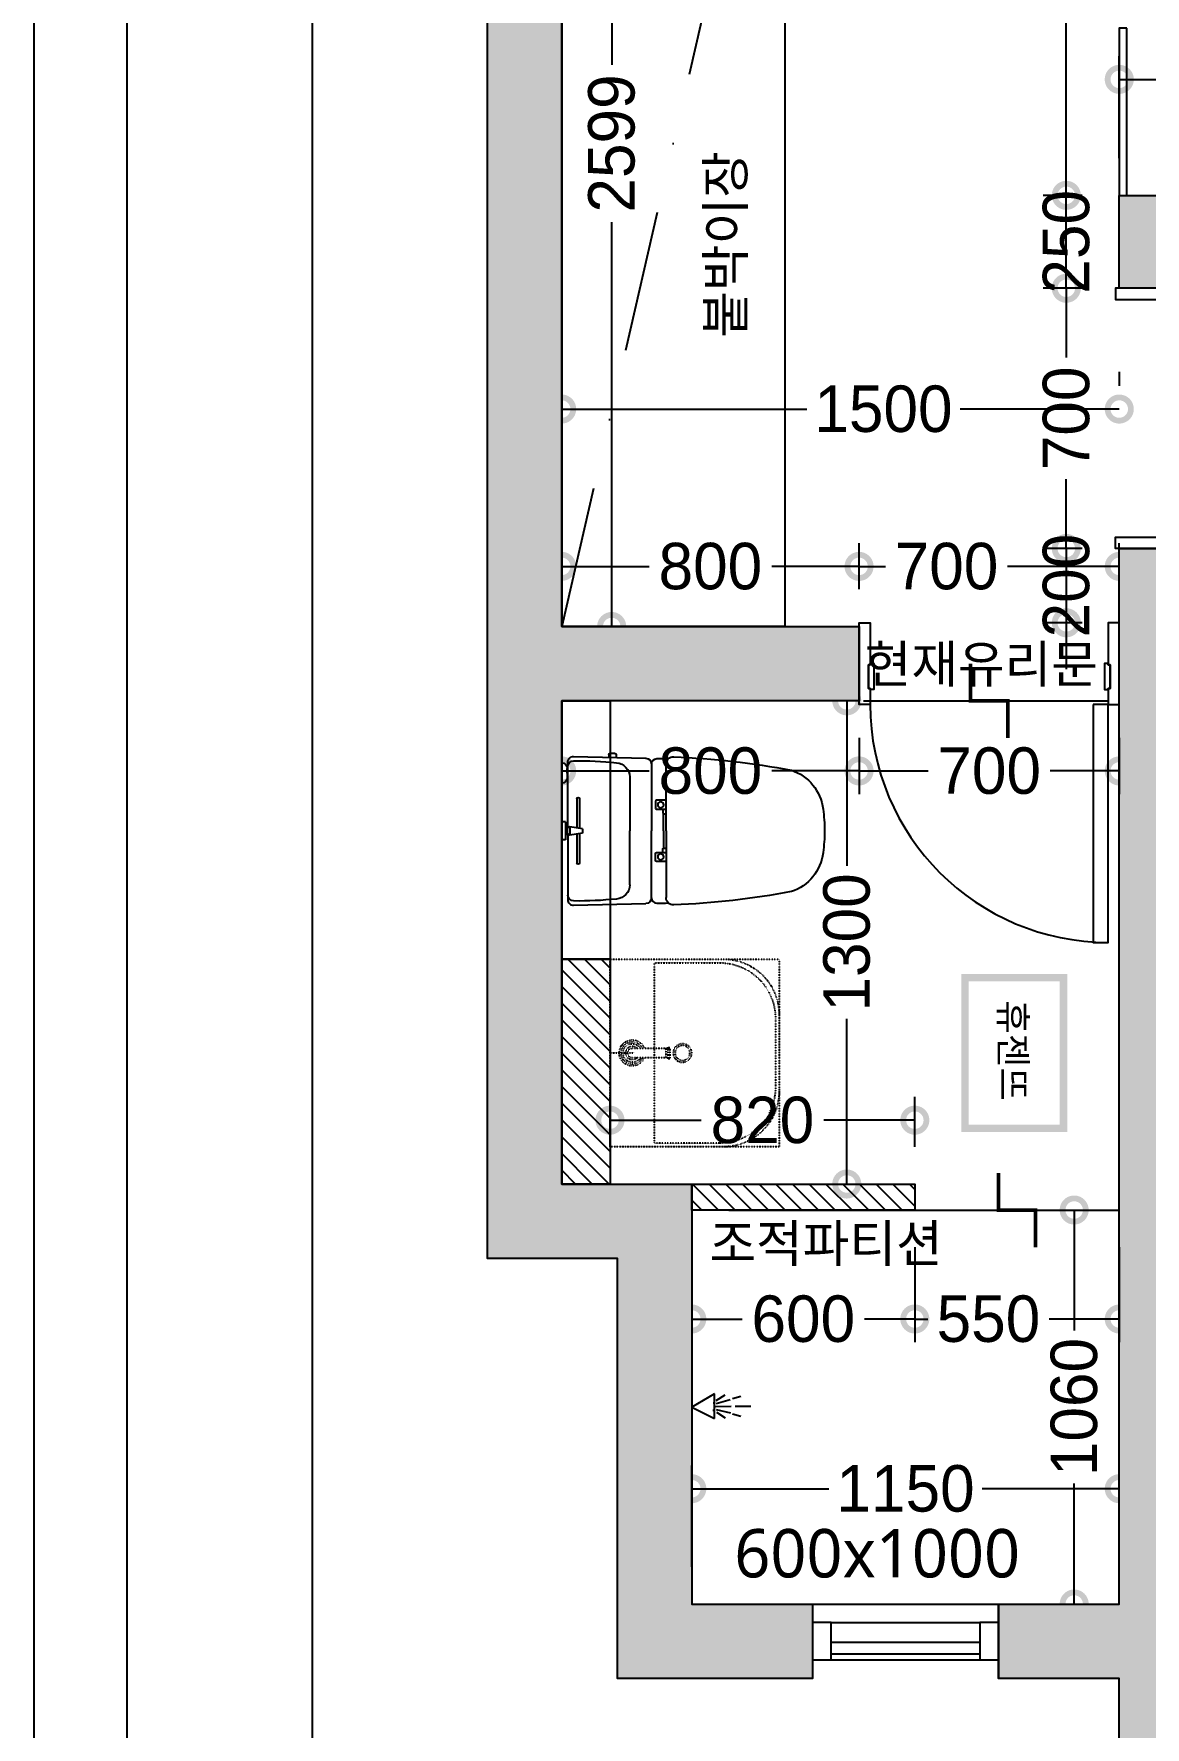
# Model space of a CAD drawing. Header units: millimetres. Extents: x 43335 to 261478, y -4312 to 41218.
# Drawn here: x 137353 to 140342, y 17197 to 21753 of the extents above; entities that cross this region are included whole.
import ezdxf
from ezdxf.enums import TextEntityAlignment as Align

# ---------------------------------------------------------------- set-up
doc = ezdxf.new("R2010")
doc.units = ezdxf.units.MM
for name, pattern in [('CONT', [2, 1, 1]), ('DASHDOT', [25.4, 12.7, -6.35, 0, -6.35]), ('DOT', [0.25, 0, -0.25]), ('HIDDEN', [0.375, 0.25, -0.125])]:
    doc.linetypes.add(name, pattern=pattern)
for name, color, linetype in [('0-ELC TEXT', 7, 'Continuous'), ('06-FUR', 6, 'Continuous'), ('3.기호.계단선', 30, 'Continuous'), ('BATH', 5, 'Continuous'), ('CO-BATH', 6, 'Continuous'), ('DIM', 7, 'Continuous'), ('EHP장비', 1, 'Continuous'), ('FIN', 2, 'Continuous'), ('FORM(YOURNAME)-11', 1, 'Continuous'), ('HL', 6, 'HIDDEN'), ('P-门', 4, 'Continuous'), ('S-DIM', 7, 'Continuous'), ('TOILET-1', 6, 'Continuous'), ('문자선', 3, 'Continuous'), ('벽1', 2, 'Continuous'), ('욕실마감선', 4, 'Continuous'), ('인테리어_가구_제작', 6, 'Continuous'), ('인테리어_해치_벽체', 8, 'Continuous'), ('평면_가구', 6, 'Continuous')]:
    doc.layers.add(name, color=color, linetype=linetype)
doc.layers.add('001_벽_창호', color=4, linetype='Continuous', lineweight=9)
doc.layers.add('C-LIGHITING', color=1, linetype='Continuous', lineweight=0)
doc.styles.add('YOURNAME', font='HANDotum.ttf')
doc.styles.add('돋움', font='malgun.ttf')
doc.styles.add('스타일1', font='HANDotum.ttf')
doc.styles.add('코레일둥고', font='HANDotum.ttf')
doc.dimstyles.new('50', dxfattribs={"dimscale": 50, "dimtxt": 2.5, "dimasz": 2.5, "dimexe": 1.25, "dimexo": 2, "dimtad": 0, "dimdec": 0, "dimtxsty": '스타일1', "dimblk": 'DOTSMALL', "dimcen": 2.5, "dimclrd": 1, "dimclre": 1, "dimclrt": 2, "dimadec": 0, "dimazin": 0, "dimtfac": 1, "dimtdec": 0, "dimtix": 1, "dimtmove": 0, "dimatfit": 3, "dimldrblk": 'DOTSMALL', "dimfxl": 1.25, "dimarcsym": 0})

# ---------------------------------------------------------------- blocks, each defined once
blk = doc.blocks.new('FORM-ELEVATION')
at = {"layer": 'Defpoints', "color": 158}
for points in [[(-10309, -21692), (71691, -21692), (71691, 35708), (-10309, 35708)], [(-8309, 33708), (61071, 33708), (61071, -19692), (-8309, -19692)]]:
    blk.add_lwpolyline(points, close=True, dxfattribs=at)
at = {"layer": 'FORM(YOURNAME)-11', "color": 250}
blk.add_lwpolyline([(-11309, -22692), (72691, -22692), (72691, 36708), (-11309, 36708)], close=True, dxfattribs=at)
at = {"layer": 'FORM(YOURNAME)-11', "color": 3, "style": 'YOURNAME'}
for tag, height, p in [('1', 451, (71041, -1219)), ('2', 451, (71041, -1863)), ('3', 451, (71041, -3150)), ('4', 451, (71041, -5081)), ('5', 515, (71041, -7398)), ('6', 515, (71041, -9650)), ('7', 515, (71041, -11903)), ('8', 515, (71041, -14155)), ('9', 515, (71041, -16408)), ('10', 515, (66791, -18596)), ('11', 515, (71041, -18660)), ('12', 515, (66791, -20848)), ('13', 515, (71041, -20848))]:
    blk.add_attdef(tag, text='', height=height, dxfattribs=at).set_placement(p, align=Align.MIDDLE_RIGHT)
blk = doc.blocks.new('_DOTSMALL')
at = {"color": 0, "linetype": 'ByBlock', "const_width": 0.5}
blk.add_lwpolyline([(-0.0625, 0, 1), (0.0625, 0, 1)], format="xyb", close=True, dxfattribs=at)
blk = doc.blocks.new('*D380')
at = {"layer": 'Defpoints', "color": 0, "transparency": 16777216}
for p in [(138772.9, 20743.4), (138772.9, 20743.4), (140272.9, 20743.4)]:
    blk.add_point(p, dxfattribs=at)
at = {"layer": 'S-DIM', "color": 1, "lineweight": -2, "transparency": 16777216}
for p, q in [((138772.9, 20843.4), (138772.9, 20805.9)), ((140272.9, 20843.4), (140272.9, 20805.9)), ((138772.9, 20743.4), (139432.5, 20743.4)), ((140272.9, 20743.4), (139844.5, 20743.4))]:
    blk.add_line(p, q, dxfattribs=at)
at = {"layer": 'S-DIM', "color": 1, "lineweight": -2, "transparency": 16777216, "xscale": 125, "yscale": 125, "zscale": 125, "rotation": 180}
blk.add_blockref('_DOTSMALL', (138772.9, 20743.4), dxfattribs=at)
at = {"layer": 'S-DIM', "color": 1, "lineweight": -2, "transparency": 16777216, "xscale": 125, "yscale": 125, "zscale": 125}
blk.add_blockref('_DOTSMALL', (140272.9, 20743.4), dxfattribs=at)
at = {"layer": 'S-DIM', "color": 2, "transparency": 16777216, "insert": (139638.5, 20743.4), "char_height": 125, "attachment_point": 5, "style": '스타일1'}
blk.add_mtext('1500', dxfattribs=at)
blk = doc.blocks.new('gasdgasdgsd')
at = {"layer": 'CO-BATH', "color": 8, "linetype": 'DOT'}
for p, q in [((103359.9, 11032.7), (103054.9, 11032.7)), ((103054.9, 11032.7), (103054.9, 10527.7)), ((103349.9, 11022.7), (103174.9, 11022.7)), ((103174.9, 11022.7), (103174.9, 10537.7)), ((103499.9, 10687.7), (103499.9, 10872.7)), ((103509.9, 10677.7), (103509.9, 10882.7)), ((103054.9, 10780.2), (103119.9, 10780.2)), ((103114.9, 10792.7), (103205.4, 10792.7)), ((103114.9, 10767.7), (103205.4, 10767.7)), ((103205.4, 10793.7), (103210.4, 10793.7)), ((103205.4, 10766.7), (103205.4, 10793.7)), ((103205.4, 10766.7), (103210.4, 10766.7)), ((103210.4, 10794.7), (103215.4, 10794.7)), ((103210.4, 10765.7), (103210.4, 10794.7)), ((103210.4, 10765.7), (103215.4, 10765.7)), ((103215.4, 10765.7), (103215.4, 10794.7)), ((103054.9, 10527.7), (103359.9, 10527.7)), ((103174.9, 10537.7), (103349.9, 10537.7))]:
    blk.add_line(p, q, dxfattribs=at)
blk.add_lwpolyline([(103509.9, 10527.7), (103509.9, 11032.7), (103054.9, 11032.7), (103054.9, 10527.7)], close=True, dxfattribs=at)
for radius in [25, 20]:
    blk.add_circle((103249.9, 10780.2), radius, dxfattribs=at)
for centre, radius, start, end in [((103359.9, 10882.7), 150, 0, 90), ((103349.9, 10872.7), 150, 0, 90), ((103114.9, 10780.2), 35, 20.9248, 339.0751), ((103114.9, 10780.2), 30, 24.6243, 335.3757), ((103114.9, 10780.2), 25, 30, 330), ((103114.9, 10780.2), 18, 43.9829, 316.017), ((103114.9, 10780.2), 12.5, 90, 270), ((103349.9, 10687.7), 150, 270, 0), ((103359.9, 10677.7), 150, 270, 0)]:
    blk.add_arc(centre, radius, start, end, dxfattribs=at)
blk = doc.blocks.new('A$C4B2D31F0')
at = {"layer": 'FIN', "color": 4}
for p, q in [((185, 690.9), (20.4, 690.9)), ((37.2, 692.3), (24.7, 692.3)), ((37.2, 692.3), (49.7, 692.3)), ((200.9, 690.9), (365.5, 690.9)), ((47.7, 523.7), (192.9, 523.7)), ((338.2, 523.7), (192.9, 523.7)), ((12.6, 465.9), (192.9, 465.9)), ((373.3, 465.9), (192.9, 465.9)), ((192.9, 426.6), (13.7, 426.6)), ((192.9, 426.6), (372.2, 426.6))]:
    blk.add_line(p, q, dxfattribs=at)
for points in [[(20.4, 690.9), (7.9, 690.9, 0.421209), (-7.1, 675.5), (-2.4, 480.5, 0.001659)], [(365.5, 690.9), (378, 690.9, -0.421209), (392.9, 675.5), (388.3, 480.5, -0.001659)], [(12.6, 465.9, 0.371724), (-1.8, 451.2, 0.003515), (-1, 420.3, 0.320541)], [(373.3, 465.9, -0.371724), (387.7, 451.2, -0.003515), (386.9, 420.3, -0.320541)]]:
    blk.add_lwpolyline(points, format="xyb", dxfattribs=at)
for centre, radius, start, end in [((20.4, 674.9), 16, 90, 179.3116), ((24.7, 707.3), 15, 180, 270), ((49.7, 707.3), 15, 270, 0), ((365.5, 674.9), 16, 0.6884, 90), ((1004.3, 663.1), 1000, 179.3116, 185.9437), ((-618.4, 663.1), 1000, 354.0563, 0.6884), ((49.4, 563.7), 40, 185.9437, 267.5129), ((336.5, 563.7), 40, 272.4871, 354.0563), ((12.6, 480.9), 15, 181.3651, 270), ((373.3, 480.9), 15, 270, 358.6349), ((13.7, 406.6), 20, 90, 182.3333), ((372.2, 406.6), 20, 357.6667, 90), ((2197.7, 495.6), 2205.9, 182.3333, 190.6081), ((-1811.8, 495.6), 2205.9, 349.3919, 357.6667), ((148.7, 128.9), 125.5, 198.2964, 263.4241), ((237.2, 128.9), 125.5, 276.5759, 341.7036), ((192.9, 405.9), 405.9, 261.6993, 270), ((192.9, 405.9), 405.9, 270, 278.3007)]:
    blk.add_arc(centre, radius, start, end, dxfattribs=at)
at = {"layer": 'HL', "linetype": 'Continuous'}
for p, q in [((168.9, 697.3), (168.9, 707.3)), ((168.9, 697.3), (216.9, 697.3)), ((186, 692.5), (180.6, 697.3)), ((181.6, 685.5), (186, 692.5)), ((187, 651.2), (181.6, 685.5)), ((181.6, 685.5), (204.3, 685.5)), ((186, 692.5), (199.9, 692.5)), ((198.9, 651.2), (204.3, 685.5)), ((199.9, 692.5), (205.3, 697.3)), ((204.3, 685.5), (199.9, 692.5)), ((216.9, 697.3), (216.9, 707.3)), ((106.4, 666.3), (184.4, 666.3)), ((106.4, 659.3), (185.5, 659.3)), ((187, 651.2), (198.9, 651.2)), ((200.4, 659.3), (279.4, 659.3)), ((201.4, 666.3), (279.4, 666.3)), ((-16, 576.9), (-16, 564.8)), ((-12, 580.9), (-4.8, 580.9)), ((-12, 560.8), (-4.3, 560.8)), ((192.9, 433.7), (146.6, 433.7)), ((192.9, 433.7), (239.3, 433.7))]:
    blk.add_line(p, q, dxfattribs=at)
for points in [[(110.4, 426.6), (110.4, 450.8, -0.414214), (114.4, 454.8), (130.9, 454.8, -0.414214), (134.9, 450.8), (134.9, 435.2), (134.9, 426.6)], [(134.9, 435.2), (144.6, 435.2, -0.414214), (146.6, 433.2), (146.6, 426.6)], [(251, 435.2), (241.3, 435.2, 0.414214), (239.3, 433.2), (239.3, 426.6)], [(275.5, 426.6), (275.5, 450.8, 0.414214), (271.5, 454.8), (255, 454.8, 0.414214), (251, 450.8), (251, 435.2), (251, 426.6)]]:
    blk.add_lwpolyline(points, format="xyb", dxfattribs=at)
for centre in [(122.9, 440.9), (262.9, 440.9)]:
    blk.add_circle(centre, 8, dxfattribs=at)
for centre, radius, start, end in [((106.4, 662.8), 3.5, 90, 270), ((279.4, 662.8), 3.5, 270, 90), ((-12, 576.9), 4, 90, 180), ((-12, 564.8), 4, 180, 270)]:
    blk.add_arc(centre, radius, start, end, dxfattribs=at)
blk = doc.blocks.new('AC-8')
at = {"layer": 'BATH'}
for p, q in [((-50.8, 54), (-0.1, 142.7)), ((-0.1, 142.7), (45.4, 54)), ((45.4, 54), (-50.8, 54)), ((-24.7, 46.5), (-46.3, 12.2)), ((-13.5, 47.3), (-27.7, -7.9)), ((-1.6, 49.5), (-1.6, -10.8)), ((10.4, 47.3), (24.5, -7.9)), ((21.6, 46.5), (43.2, 12.2)), ((-31.4, -16.2), (-41.1, -49)), ((-1.6, -27.3), (-1.6, -88.5)), ((28.3, -16.2), (38, -49))]:
    blk.add_line(p, q, dxfattribs=at)
blk = doc.blocks.new('A$C1AC25B95')
at = {"layer": '욕실마감선', "color": 8}
for p, q in [((28.3, 72.3), (28.3, 75)), ((53.3, 73.7), (53.3, 75))]:
    blk.add_line(p, q, dxfattribs=at)
at = {"layer": 'TOILET-1', "linetype": 'Continuous', "xscale": 0.873786407766195, "yscale": 0.873786407766195, "zscale": 0.873786407766195, "rotation": 180}
blk.add_blockref('AC-8', (39.7, 124.7), dxfattribs=at)
blk = doc.blocks.new('*D482')
at = {"layer": 'Defpoints', "color": 0, "transparency": 16777216}
for p in [(141802.9, 21630.4), (140272.9, 21318.4), (141802.9, 21318.4)]:
    blk.add_point(p, dxfattribs=at)
at = {"layer": 'S-DIM', "color": 1, "lineweight": -2, "transparency": 16777216}
for p, q in [((140272.9, 21418.4), (140272.9, 21692.9)), ((141802.9, 21418.4), (141802.9, 21692.9)), ((140272.9, 21630.4), (140831.9, 21630.4)), ((141802.9, 21630.4), (141243.9, 21630.4))]:
    blk.add_line(p, q, dxfattribs=at)
at = {"layer": 'S-DIM', "color": 1, "lineweight": -2, "transparency": 16777216, "xscale": 125, "yscale": 125, "zscale": 125, "rotation": 180}
blk.add_blockref('_DOTSMALL', (140272.9, 21630.4), dxfattribs=at)
at = {"layer": 'S-DIM', "color": 1, "lineweight": -2, "transparency": 16777216, "xscale": 125, "yscale": 125, "zscale": 125}
blk.add_blockref('_DOTSMALL', (141802.9, 21630.4), dxfattribs=at)
at = {"layer": 'S-DIM', "color": 2, "transparency": 16777216, "insert": (141037.9, 21630.4), "char_height": 125, "attachment_point": 5, "style": '스타일1'}
blk.add_mtext('1530', dxfattribs=at)
blk = doc.blocks.new('*D444')
at = {"layer": 'Defpoints', "color": 0, "transparency": 16777216}
for p in [(139484.9, 19958.4), (139484.9, 18658.4), (139539.9, 18658.4)]:
    blk.add_point(p, dxfattribs=at)
at = {"layer": 'S-DIM', "color": 1, "lineweight": -2, "transparency": 16777216}
for p, q in [((139539.9, 19958.4), (139539.9, 19514.4)), ((139584.9, 19958.4), (139602.4, 19958.4)), ((139539.9, 18658.4), (139539.9, 19102.4)), ((139584.9, 18658.4), (139602.4, 18658.4))]:
    blk.add_line(p, q, dxfattribs=at)
at = {"layer": 'S-DIM', "color": 1, "lineweight": -2, "transparency": 16777216, "xscale": 125, "yscale": 125, "zscale": 125}
for p, rotation in [((139539.9, 19958.4), 90), ((139539.9, 18658.4), 270)]:
    blk.add_blockref('_DOTSMALL', p, dxfattribs=dict(at, rotation=rotation))
at = {"layer": 'S-DIM', "color": 2, "transparency": 16777216, "insert": (139539.9, 19308.4), "char_height": 125, "attachment_point": 5, "rotation": 90, "style": '스타일1'}
blk.add_mtext('1300', dxfattribs=at)
blk = doc.blocks.new('*D484')
at = {"layer": 'Defpoints', "color": 0, "transparency": 16777216}
for p in [(138772.9, 19958.4), (139572.9, 19958.4), (139572.9, 19769.8)]:
    blk.add_point(p, dxfattribs=at)
at = {"layer": 'S-DIM', "color": 1, "lineweight": -2, "transparency": 16777216}
for p, q in [((138772.9, 19858.4), (138772.9, 19707.3)), ((139572.9, 19858.4), (139572.9, 19707.3)), ((138772.9, 19769.8), (139007.8, 19769.8)), ((139572.9, 19769.8), (139338.1, 19769.8))]:
    blk.add_line(p, q, dxfattribs=at)
at = {"layer": 'S-DIM', "color": 1, "lineweight": -2, "transparency": 16777216, "xscale": 125, "yscale": 125, "zscale": 125, "rotation": 180}
blk.add_blockref('_DOTSMALL', (138772.9, 19769.8), dxfattribs=at)
at = {"layer": 'S-DIM', "color": 1, "lineweight": -2, "transparency": 16777216, "xscale": 125, "yscale": 125, "zscale": 125}
blk.add_blockref('_DOTSMALL', (139572.9, 19769.8), dxfattribs=at)
at = {"layer": 'S-DIM', "color": 2, "transparency": 16777216, "insert": (139172.9, 19769.8), "char_height": 125, "attachment_point": 5, "style": '스타일1'}
blk.add_mtext('800', dxfattribs=at)
blk = doc.blocks.new('*D445')
at = {"layer": 'Defpoints', "color": 0, "transparency": 16777216}
for p in [(139572.9, 19958.4), (140272.9, 19958.4), (140272.9, 19769.8)]:
    blk.add_point(p, dxfattribs=at)
at = {"layer": 'S-DIM', "color": 1, "lineweight": -2, "transparency": 16777216}
for p, q in [((139572.9, 19858.4), (139572.9, 19707.3)), ((140272.9, 19858.4), (140272.9, 19707.3)), ((139572.9, 19769.8), (139759.1, 19769.8)), ((140272.9, 19769.8), (140086.8, 19769.8))]:
    blk.add_line(p, q, dxfattribs=at)
at = {"layer": 'S-DIM', "color": 1, "lineweight": -2, "transparency": 16777216, "xscale": 125, "yscale": 125, "zscale": 125, "rotation": 180}
blk.add_blockref('_DOTSMALL', (139572.9, 19769.8), dxfattribs=at)
at = {"layer": 'S-DIM', "color": 1, "lineweight": -2, "transparency": 16777216, "xscale": 125, "yscale": 125, "zscale": 125}
blk.add_blockref('_DOTSMALL', (140272.9, 19769.8), dxfattribs=at)
at = {"layer": 'S-DIM', "color": 2, "transparency": 16777216, "insert": (139922.9, 19769.8), "char_height": 125, "attachment_point": 5, "style": '스타일1'}
blk.add_mtext('700', dxfattribs=at)
blk = doc.blocks.new('*D432')
at = {"layer": 'Defpoints', "color": 0, "transparency": 16777216}
for p in [(139122.9, 18588.4), (139722.9, 18588.4), (139722.9, 18295.2)]:
    blk.add_point(p, dxfattribs=at)
at = {"layer": 'S-DIM', "color": 1, "lineweight": -2, "transparency": 16777216}
for p, q in [((139122.9, 18488.4), (139122.9, 18232.7)), ((139722.9, 18488.4), (139722.9, 18232.7)), ((139122.9, 18295.2), (139258.6, 18295.2)), ((139722.9, 18295.2), (139587.3, 18295.2))]:
    blk.add_line(p, q, dxfattribs=at)
at = {"layer": 'S-DIM', "color": 1, "lineweight": -2, "transparency": 16777216, "xscale": 125, "yscale": 125, "zscale": 125, "rotation": 180}
blk.add_blockref('_DOTSMALL', (139122.9, 18295.2), dxfattribs=at)
at = {"layer": 'S-DIM', "color": 1, "lineweight": -2, "transparency": 16777216, "xscale": 125, "yscale": 125, "zscale": 125}
blk.add_blockref('_DOTSMALL', (139722.9, 18295.2), dxfattribs=at)
at = {"layer": 'S-DIM', "color": 2, "transparency": 16777216, "insert": (139422.9, 18295.2), "char_height": 125, "attachment_point": 5, "style": '스타일1'}
blk.add_mtext('600', dxfattribs=at)
blk = doc.blocks.new('*D433')
at = {"layer": 'Defpoints', "color": 0, "transparency": 16777216}
for p in [(139722.9, 18588.4), (140272.9, 18588.4), (140272.9, 18295.2)]:
    blk.add_point(p, dxfattribs=at)
at = {"layer": 'S-DIM', "color": 1, "lineweight": -2, "transparency": 16777216}
for p, q in [((139722.9, 18488.4), (139722.9, 18232.7)), ((140272.9, 18488.4), (140272.9, 18232.7)), ((139722.9, 18295.2), (139757.6, 18295.2)), ((140272.9, 18295.2), (140084.1, 18295.2))]:
    blk.add_line(p, q, dxfattribs=at)
at = {"layer": 'S-DIM', "color": 1, "lineweight": -2, "transparency": 16777216, "xscale": 125, "yscale": 125, "zscale": 125, "rotation": 180}
blk.add_blockref('_DOTSMALL', (139722.9, 18295.2), dxfattribs=at)
at = {"layer": 'S-DIM', "color": 1, "lineweight": -2, "transparency": 16777216, "xscale": 125, "yscale": 125, "zscale": 125}
blk.add_blockref('_DOTSMALL', (140272.9, 18295.2), dxfattribs=at)
at = {"layer": 'S-DIM', "color": 2, "transparency": 16777216, "insert": (139920.9, 18295.2), "char_height": 125, "attachment_point": 5, "style": '스타일1'}
blk.add_mtext('550', dxfattribs=at)
blk = doc.blocks.new('*D434')
at = {"layer": 'Defpoints', "color": 0, "transparency": 16777216}
for p in [(139122.9, 18588.4), (139122.9, 17528.4), (140151.6, 17528.4)]:
    blk.add_point(p, dxfattribs=at)
at = {"layer": 'S-DIM', "color": 1, "lineweight": -2, "transparency": 16777216}
for p, q in [((139222.9, 18588.4), (140214.1, 18588.4)), ((140151.6, 18588.4), (140151.6, 18264.4)), ((140151.6, 17528.4), (140151.6, 17852.4)), ((139222.9, 17528.4), (140214.1, 17528.4))]:
    blk.add_line(p, q, dxfattribs=at)
at = {"layer": 'S-DIM', "color": 1, "lineweight": -2, "transparency": 16777216, "xscale": 125, "yscale": 125, "zscale": 125}
for p, rotation in [((140151.6, 18588.4), 90), ((140151.6, 17528.4), 270)]:
    blk.add_blockref('_DOTSMALL', p, dxfattribs=dict(at, rotation=rotation))
at = {"layer": 'S-DIM', "color": 2, "transparency": 16777216, "insert": (140151.6, 18058.4), "char_height": 125, "attachment_point": 5, "rotation": 90, "style": '스타일1'}
blk.add_mtext('1060', dxfattribs=at)
blk = doc.blocks.new('*D435')
at = {"layer": 'Defpoints', "color": 0, "transparency": 16777216}
for p in [(140272.9, 21068.4), (140130.4, 20368.4), (140272.9, 20368.4)]:
    blk.add_point(p, dxfattribs=at)
at = {"layer": 'S-DIM', "color": 1, "lineweight": -2, "transparency": 16777216}
for p, q in [((140172.9, 21068.4), (140067.9, 21068.4)), ((140130.4, 21068.4), (140130.4, 20882.3)), ((140130.4, 20368.4), (140130.4, 20554.6)), ((140172.9, 20368.4), (140067.9, 20368.4))]:
    blk.add_line(p, q, dxfattribs=at)
at = {"layer": 'S-DIM', "color": 1, "lineweight": -2, "transparency": 16777216, "xscale": 125, "yscale": 125, "zscale": 125}
for p, rotation in [((140130.4, 21068.4), 90), ((140130.4, 20368.4), 270)]:
    blk.add_blockref('_DOTSMALL', p, dxfattribs=dict(at, rotation=rotation))
at = {"layer": 'S-DIM', "color": 2, "transparency": 16777216, "insert": (140130.4, 20718.4), "char_height": 125, "attachment_point": 5, "rotation": 90, "style": '스타일1'}
blk.add_mtext('700', dxfattribs=at)
blk = doc.blocks.new('*D436')
at = {"layer": 'Defpoints', "color": 0, "transparency": 16777216}
for p in [(140272.9, 20368.4), (140130.4, 20168.4), (140272.9, 20168.4)]:
    blk.add_point(p, dxfattribs=at)
at = {"layer": 'S-DIM', "color": 1, "lineweight": -2, "transparency": 16777216}
for p, q in [((140130.4, 20368.4), (140130.4, 20493.4)), ((140172.9, 20368.4), (140067.9, 20368.4)), ((140130.4, 20368.4), (140130.4, 20168.4)), ((140172.9, 20168.4), (140067.9, 20168.4)), ((140130.4, 20168.4), (140130.4, 20043.4))]:
    blk.add_line(p, q, dxfattribs=at)
at = {"layer": 'S-DIM', "color": 1, "lineweight": -2, "transparency": 16777216, "xscale": 125, "yscale": 125, "zscale": 125}
for p, rotation in [((140130.4, 20368.4), 270), ((140130.4, 20168.4), 90)]:
    blk.add_blockref('_DOTSMALL', p, dxfattribs=dict(at, rotation=rotation))
at = {"layer": 'S-DIM', "color": 2, "transparency": 16777216, "insert": (140130.4, 20268.4), "char_height": 125, "attachment_point": 5, "rotation": 90, "style": '스타일1'}
blk.add_mtext('200', dxfattribs=at)
blk = doc.blocks.new('*D483')
at = {"layer": 'Defpoints', "color": 0, "transparency": 16777216}
for p in [(138772.9, 20320.1), (138772.9, 20158.4), (139572.9, 20158.4)]:
    blk.add_point(p, dxfattribs=at)
at = {"layer": 'S-DIM', "color": 1, "lineweight": -2, "transparency": 16777216}
for p, q in [((138772.9, 20258.4), (138772.9, 20382.6)), ((139572.9, 20258.4), (139572.9, 20382.6)), ((138772.9, 20320.1), (139007.8, 20320.1)), ((139572.9, 20320.1), (139338.1, 20320.1))]:
    blk.add_line(p, q, dxfattribs=at)
at = {"layer": 'S-DIM', "color": 1, "lineweight": -2, "transparency": 16777216, "xscale": 125, "yscale": 125, "zscale": 125, "rotation": 180}
blk.add_blockref('_DOTSMALL', (138772.9, 20320.1), dxfattribs=at)
at = {"layer": 'S-DIM', "color": 1, "lineweight": -2, "transparency": 16777216, "xscale": 125, "yscale": 125, "zscale": 125}
blk.add_blockref('_DOTSMALL', (139572.9, 20320.1), dxfattribs=at)
at = {"layer": 'S-DIM', "color": 2, "transparency": 16777216, "insert": (139172.9, 20320.1), "char_height": 125, "attachment_point": 5, "style": '스타일1'}
blk.add_mtext('800', dxfattribs=at)
blk = doc.blocks.new('*D437')
at = {"layer": 'Defpoints', "color": 0, "transparency": 16777216}
for p in [(140272.9, 20320.1), (139572.9, 20158.4), (140272.9, 20158.4)]:
    blk.add_point(p, dxfattribs=at)
at = {"layer": 'S-DIM', "color": 1, "lineweight": -2, "transparency": 16777216}
for p, q in [((139572.9, 20258.4), (139572.9, 20382.6)), ((140272.9, 20258.4), (140272.9, 20382.6)), ((139572.9, 20320.1), (139644.3, 20320.1)), ((140272.9, 20320.1), (139971.9, 20320.1))]:
    blk.add_line(p, q, dxfattribs=at)
at = {"layer": 'S-DIM', "color": 1, "lineweight": -2, "transparency": 16777216, "xscale": 125, "yscale": 125, "zscale": 125, "rotation": 180}
blk.add_blockref('_DOTSMALL', (139572.9, 20320.1), dxfattribs=at)
at = {"layer": 'S-DIM', "color": 1, "lineweight": -2, "transparency": 16777216, "xscale": 125, "yscale": 125, "zscale": 125}
blk.add_blockref('_DOTSMALL', (140272.9, 20320.1), dxfattribs=at)
at = {"layer": 'S-DIM', "color": 2, "transparency": 16777216, "insert": (139808.1, 20320.1), "char_height": 125, "attachment_point": 5, "style": '스타일1'}
blk.add_mtext('700', dxfattribs=at)
blk = doc.blocks.new('*D458')
at = {"layer": 'Defpoints', "color": 0, "transparency": 16777216}
for p in [(140130.4, 21318.4), (140272.9, 21318.4), (140272.9, 21068.4)]:
    blk.add_point(p, dxfattribs=at)
at = {"layer": 'S-DIM', "color": 1, "lineweight": -2, "transparency": 16777216}
for p, q in [((140130.4, 21318.4), (140130.4, 21443.4)), ((140172.9, 21318.4), (140067.9, 21318.4)), ((140130.4, 21068.4), (140130.4, 21318.4)), ((140172.9, 21068.4), (140067.9, 21068.4)), ((140130.4, 21068.4), (140130.4, 20943.4))]:
    blk.add_line(p, q, dxfattribs=at)
at = {"layer": 'S-DIM', "color": 1, "lineweight": -2, "transparency": 16777216, "xscale": 125, "yscale": 125, "zscale": 125}
for p, rotation in [((140130.4, 21318.4), 270), ((140130.4, 21068.4), 90)]:
    blk.add_blockref('_DOTSMALL', p, dxfattribs=dict(at, rotation=rotation))
at = {"layer": 'S-DIM', "color": 2, "transparency": 16777216, "insert": (140130.4, 21193.4), "char_height": 125, "attachment_point": 5, "rotation": 90, "style": '스타일1'}
blk.add_mtext('250', dxfattribs=at)
blk = doc.blocks.new('*D487')
at = {"layer": 'Defpoints', "color": 0, "transparency": 16777216}
for p in [(140130.4, 22668.4), (140272.9, 22668.4), (140272.9, 21318.4)]:
    blk.add_point(p, dxfattribs=at)
at = {"layer": 'S-DIM', "color": 1, "lineweight": -2, "transparency": 16777216}
for p, q in [((140172.9, 22668.4), (140067.9, 22668.4)), ((140130.4, 22668.4), (140130.4, 22199.4)), ((140130.4, 21318.4), (140130.4, 21787.4)), ((140172.9, 21318.4), (140067.9, 21318.4))]:
    blk.add_line(p, q, dxfattribs=at)
at = {"layer": 'S-DIM', "color": 1, "lineweight": -2, "transparency": 16777216, "xscale": 125, "yscale": 125, "zscale": 125}
for p, rotation in [((140130.4, 22668.4), 90), ((140130.4, 21318.4), 270)]:
    blk.add_blockref('_DOTSMALL', p, dxfattribs=dict(at, rotation=rotation))
at = {"layer": 'S-DIM', "color": 2, "transparency": 16777216, "insert": (140130.4, 21993.4), "char_height": 125, "attachment_point": 5, "rotation": 90, "style": '스타일1'}
blk.add_mtext('1350', dxfattribs=at)
blk = doc.blocks.new('*D488')
at = {"layer": 'Defpoints', "color": 0, "transparency": 16777216}
for p in [(138772.9, 22757.4), (138907.4, 22757.4), (138772.9, 20158.4)]:
    blk.add_point(p, dxfattribs=at)
at = {"layer": 'S-DIM', "color": 1, "lineweight": -2, "transparency": 16777216}
for p, q in [((138872.9, 22757.4), (138969.9, 22757.4)), ((138907.4, 22757.4), (138907.4, 21669.4)), ((138907.4, 20158.4), (138907.4, 21246.5)), ((138872.9, 20158.4), (138969.9, 20158.4))]:
    blk.add_line(p, q, dxfattribs=at)
at = {"layer": 'S-DIM', "color": 1, "lineweight": -2, "transparency": 16777216, "xscale": 125, "yscale": 125, "zscale": 125}
for p, rotation in [((138907.4, 22757.4), 90), ((138907.4, 20158.4), 270)]:
    blk.add_blockref('_DOTSMALL', p, dxfattribs=dict(at, rotation=rotation))
at = {"layer": 'S-DIM', "color": 2, "transparency": 16777216, "insert": (138907.4, 21457.9), "char_height": 125, "attachment_point": 5, "rotation": 90, "style": '스타일1'}
blk.add_mtext('2599', dxfattribs=at)
blk = doc.blocks.new('*D456')
at = {"layer": 'Defpoints', "color": 0, "transparency": 16777216}
for p in [(138902.9, 18830.1), (138902.9, 18658.4), (139722.9, 18658.4)]:
    blk.add_point(p, dxfattribs=at)
at = {"layer": 'S-DIM', "color": 1, "lineweight": -2, "transparency": 16777216}
for p, q in [((138902.9, 18758.4), (138902.9, 18892.6)), ((139722.9, 18758.4), (139722.9, 18892.6)), ((138902.9, 18830.1), (139147.8, 18830.1)), ((139722.9, 18830.1), (139478.1, 18830.1))]:
    blk.add_line(p, q, dxfattribs=at)
at = {"layer": 'S-DIM', "color": 1, "lineweight": -2, "transparency": 16777216, "xscale": 125, "yscale": 125, "zscale": 125, "rotation": 180}
blk.add_blockref('_DOTSMALL', (138902.9, 18830.1), dxfattribs=at)
at = {"layer": 'S-DIM', "color": 1, "lineweight": -2, "transparency": 16777216, "xscale": 125, "yscale": 125, "zscale": 125}
blk.add_blockref('_DOTSMALL', (139722.9, 18830.1), dxfattribs=at)
at = {"layer": 'S-DIM', "color": 2, "transparency": 16777216, "insert": (139312.9, 18830.1), "char_height": 125, "attachment_point": 5, "style": '스타일1'}
blk.add_mtext('820', dxfattribs=at)
blk = doc.blocks.new('*D457')
at = {"layer": 'Defpoints', "color": 0, "transparency": 16777216}
for p in [(140272.9, 17838.6), (139122.9, 17528.4), (140272.9, 17528.4)]:
    blk.add_point(p, dxfattribs=at)
at = {"layer": 'S-DIM', "color": 1, "lineweight": -2, "transparency": 16777216}
for p, q in [((139122.9, 17628.4), (139122.9, 17901.1)), ((140272.9, 17628.4), (140272.9, 17901.1)), ((139122.9, 17838.6), (139491.9, 17838.6)), ((140272.9, 17838.6), (139903.9, 17838.6))]:
    blk.add_line(p, q, dxfattribs=at)
at = {"layer": 'S-DIM', "color": 1, "lineweight": -2, "transparency": 16777216, "xscale": 125, "yscale": 125, "zscale": 125, "rotation": 180}
blk.add_blockref('_DOTSMALL', (139122.9, 17838.6), dxfattribs=at)
at = {"layer": 'S-DIM', "color": 1, "lineweight": -2, "transparency": 16777216, "xscale": 125, "yscale": 125, "zscale": 125}
blk.add_blockref('_DOTSMALL', (140272.9, 17838.6), dxfattribs=at)
at = {"layer": 'S-DIM', "color": 2, "transparency": 16777216, "insert": (139697.9, 17838.6), "char_height": 125, "attachment_point": 5, "style": '스타일1'}
blk.add_mtext('1150', dxfattribs=at)
blk = doc.blocks.new('ahsuehd')
at = {"layer": 'P-门', "ltscale": 15}
for p, q in [((45929.5, -22425), (45929.5, -22625)), ((46429.5, -22425), (46429.5, -22625)), ((45979.5, -22475), (46379.5, -22475)), ((45979.5, -22575), (46379.5, -22575))]:
    blk.add_line(p, q, dxfattribs=at)
for points in [[(46964.5, -18915), (46964.5, -18885), (46744.5, -18885), (46744.5, -18915), (46857.5, -18915), (46857.5, -18910), (46921.5, -18910), (46921.5, -18915)], [(46964.5, -19555), (46964.5, -19585), (46744.5, -19585), (46744.5, -19555), (46857.5, -19555), (46857.5, -19560), (46921.5, -19560), (46921.5, -19555)], [(46084.5, -20005), (46054.5, -20005), (46054.5, -19785), (46084.5, -19785), (46084.5, -19898), (46079.5, -19898), (46079.5, -19962), (46084.5, -19962)], [(46724.5, -20005), (46754.5, -20005), (46754.5, -19785), (46724.5, -19785), (46724.5, -19898), (46729.5, -19898), (46729.5, -19962), (46724.5, -19962)], [(46084.5, -19962), (46079.5, -19962), (46079.5, -19898), (46084.5, -19898), (46084.5, -19895), (46094.5, -19895), (46094.5, -19965), (46084.5, -19965)], [(46724.5, -19962), (46729.5, -19962), (46729.5, -19898), (46724.5, -19898), (46724.5, -19895), (46714.5, -19895), (46714.5, -19965), (46724.5, -19965)], [(46684.5, -20005), (46684.5, -20645), (46724.5, -20645), (46724.5, -20005)], [(45979.5, -22575), (45979.5, -22475), (45929.5, -22475), (45929.5, -22575), (45979.5, -22575)], [(46429.5, -22575), (46429.5, -22475), (46379.5, -22475), (46379.5, -22575), (46429.5, -22575)]]:
    blk.add_lwpolyline(points, close=True, dxfattribs=at)
for points in [[(46379.5, -22529), (45979.5, -22529)], [(45979.5, -22559), (46379.5, -22559)]]:
    blk.add_lwpolyline(points, dxfattribs=at)
blk.add_arc((46724.5, -20005), 640, 180, 270, dxfattribs=at)
blk = doc.blocks.new('aheishxsdfe')
at = {"layer": '벽1'}
for points in [[(46154.5, 48153.4), (46154.5, 48053.4), (45254.5, 48053.4), (45254.5, 47032.4), (46564.5, 47032.4), (46564.5, 46807.4), (45254.5, 46807.4), (45254.5, 40158.4), (46054.5, 40158.4), (46054.5, 39958.4), (45254.5, 39958.4), (45254.5, 38658.4), (45604.5, 38658.4), (45604.5, 37528.4), (45929.5, 37528.4), (45929.5, 37328.4), (45404.5, 37328.4), (45404.5, 38458.4), (45054.5, 38458.4), (45054.5, 48153.4), (46154.5, 48153.4)], [(46754.5, 41068.4), (46754.5, 41318.4), (48284.5, 41318.4), (48284.5, 42668.4), (46609.5, 42668.4), (46609.5, 42868.4), (48484.5, 42868.4), (48484.5, 41318.4), (48924.5, 41318.4), (48924.5, 41118.4), (46954.5, 41118.4), (46954.5, 41068.4), (46754.5, 41068.4)]]:
    blk.add_lwpolyline(points, dxfattribs=at)
blk.add_lwpolyline([(46954.5, 40368.4), (46954.5, 37528.4), (47419.5, 37528.4), (47419.5, 37328.4), (46954.5, 37328.4), (46956.5, 35897.3), (47754.5, 35897.3), (47754.5, 35697.3), (46754.5, 35697.4), (46754.5, 37328.4), (46429.5, 37328.4), (46429.5, 37528.4), (46754.5, 37528.4), (46754.5, 40368.4)], close=True, dxfattribs=at)
blk = doc.blocks.new('sheisxefavb')
at = {"layer": '인테리어_해치_벽체'}
h = blk.add_hatch(color=256, dxfattribs=at)
h.dxf.hatch_style = 1
h.paths.add_polyline_path([(151722.9, -861.6), (151722.9, -1141.6), (152672.9, -1141.6), (152672.9, -1216.6), (152782.9, -1216.6), (152782.9, -1344.1), (152982.9, -1344.1), (152982.9, -1015.7), (152872.9, -1015.7), (152872.9, 2677.4), (154162.9, 2677.4), (154162.9, 8282.4), (153342.9, 8282.4), (153342.9, 8177.4), (153962.9, 8177.4), (153962.9, 7032.4), (153332.9, 7032.4), (153332.9, 6807.4), (153962.9, 6807.4), (153962.9, 2877.4), (151922.9, 2877.4), (151922.9, 2677.4), (152672.9, 2677.4), (152672.9, 1318.4), (151372.9, 1318.4), (151372.9, 1118.4), (152672.9, 1118.4), (152672.9, -661.6), (150472.9, -661.6), (150472.9, 1118.4), (150572.9, 1118.4), (150572.9, 1318.4), (150272.9, 1318.4), (150272.9, -661.6), (149917.9, -661.6), (149917.9, -861.6)])
h.paths.add_polyline_path([(142982.9, 8718.4), (143182.9, 8718.4), (143182.9, 8053.4), (142982.9, 8053.4)])
h.paths.add_polyline_path([(139672.9, 8153.4), (139672.9, 8053.4), (138772.9, 8053.4), (138772.9, 7032.4), (140082.9, 7032.4), (140082.9, 6807.4), (138772.9, 6807.4), (138772.9, 158.4), (139572.9, 158.4), (139572.9, -41.6), (138772.9, -41.6), (138772.9, -1341.6), (139122.9, -1341.6), (139122.9, -2471.6), (139447.9, -2471.6), (139447.9, -2671.6), (138922.9, -2671.6), (138922.9, -1541.6), (138572.9, -1541.6), (138572.9, 8153.4)])
h.paths.add_polyline_path([(140472.9, 368.4), (140472.9, -2471.6), (140937.9, -2471.6), (140937.9, -2671.6), (140472.9, -2671.6), (140475, -4102.7), (141272.9, -4102.7), (141272.9, -4302.7), (140272.9, -4302.6), (140272.9, -2671.6), (139947.9, -2671.6), (139947.9, -2471.6), (140272.9, -2471.6), (140272.9, 368.4)])
h.paths.add_polyline_path([(140272.9, 1068.4), (140272.9, 1318.4), (141802.9, 1318.4), (141802.9, 2668.4), (140127.9, 2668.4), (140127.9, 2868.4), (142002.9, 2868.4), (142002.9, 1318.4), (142442.9, 1318.4), (142442.9, 1118.4), (140472.9, 1118.4), (140472.9, 1068.4)])
h.paths.add_polyline_path([(152982.9, -2344.1), (152982.9, -2671.6), (152083.1, -2671.6), (152083.1, -2471.6), (152782.9, -2471.6), (152782.9, -2344.1)])
h.paths.add_polyline_path([(149083.1, -2471.6), (149083.1, -4301.6), (148282.9, -4301.6), (148282.9, -4101.6), (148883.1, -4101.6), (148883.1, -2671.6), (148282.9, -2671.6), (148282.9, 1318.4), (148482.9, 1318.4), (148482.9, -2471.6)])
h.paths.add_polyline_path([(145512.9, -2471.6), (146282.9, -2471.7), (146282.9, -2671.5), (145512.9, -2671.5)])
h.paths.add_polyline_path([(145012.9, -2671.5), (144433.1, -2671.5), (144433.1, -3201.6), (143663.1, -3201.6), (143663.1, -4201.6), (144582.9, -4201.6), (144582.9, -4061.6), (144682.9, -4061.6), (144682.9, -4301.6), (143472.9, -4302.7), (143472.9, 1118.4), (143422.9, 1118.4), (143422.9, 1318.4), (145842.9, 1318.4), (145842.9, 1118.4), (143672.9, 1118.4), (143672.9, -2471.6), (145012.9, -2471.6)])
h.paths.add_polyline_path([(150942.9, 2677.4), (150742.9, 2677.4), (150742.9, 8032.4), (150712.9, 8032.4), (150712.9, 8282.4), (150942.9, 8282.4)], flags=17)
h.paths.add_polyline_path([(147912.9, 6808.8), (147462.9, 6808.8), (147462.9, 7053.8), (147912.9, 7053.8), (147912.9, 8718.4), (148112.9, 8718.4), (148112.9, 7032.4), (148582.9, 7032.4), (148582.9, 6807.4), (148112.9, 6807.4), (148112.9, 2877.4), (149762.9, 2877.4), (149762.9, 2677.4), (147912.9, 2677.4)])
h.paths.add_polyline_path([(142982.9, 7032.4), (142982.9, 7353.4), (143182.9, 7353.4), (143182.9, 7053.8), (143632.9, 7053.8), (143632.9, 6808.8), (143182.9, 6808.8), (143182.9, 2668.4), (142982.9, 2668.4), (142982.9, 6807.4), (142582.9, 6807.4), (142582.9, 7032.4)])
at = {"layer": 'DIM'}
blk.add_blockref('aheishxsdfe', (93518.5, -40000), dxfattribs=at)
blk = doc.blocks.new('suegusiexbsdifs')
at = {"layer": '인테리어_해치_벽체'}
h = blk.add_hatch(dxfattribs=at)
h.set_pattern_fill('ANSI31', color=256, scale=10, angle=450)
h.paths.add_polyline_path([(139122.9, -1341.6), (139722.9, -1341.6), (139722.9, -1411.6), (139122.9, -1411.6)])
h.paths.add_polyline_path([(138772.9, -1341.6), (138772.9, -736.6), (138902.9, -736.6), (138902.9, -1341.6)])
h.paths.add_polyline_path([(140227.9, 6807.4), (140227.9, 3768.4), (140127.9, 3768.4), (140127.9, 6807.4)])
edge = h.paths.add_edge_path()
edge.add_arc((147512.9, 3177.4), 500, 180, 270)
edge.add_line((147512.9, 2677.4), (147912.9, 2677.4))
edge.add_line((147912.9, 2677.4), (147912.9, 2777.4))
edge.add_line((147912.9, 2777.4), (147512.9, 2777.4))
edge.add_arc((147512.9, 3177.4), 400, 180, 270, ccw=False)
edge.add_line((147112.9, 3177.4), (147012.9, 3177.4))
edge = h.paths.add_edge_path()
edge.add_arc((147512.9, 3777.4), 500, 90, 180, ccw=False)
edge.add_line((147512.9, 4277.4), (147912.9, 4277.4))
edge.add_line((147912.9, 4277.4), (147912.9, 4177.4))
edge.add_line((147912.9, 4177.4), (147512.9, 4177.4))
edge.add_arc((147512.9, 3777.4), 400, 90, 180)
edge.add_line((147112.9, 3777.4), (147012.9, 3777.4))
h.paths.add_polyline_path([(148482.9, 1318.4), (148832.9, 1318.4), (148832.9, 1218.4), (148482.9, 1218.4)])
h.paths.add_polyline_path([(149782.9, 1318.4), (150272.9, 1318.4), (150272.9, 1218.4), (149782.9, 1218.4)])
h.paths.add_polyline_path([(148482.9, -661.6), (148832.9, -661.6), (148832.9, -861.6), (148482.9, -861.6)])
h.paths.add_polyline_path([(149782.9, -661.6), (149917.9, -661.6), (149917.9, -861.6), (149782.9, -861.6)])
h.paths.add_polyline_path([(151922.9, -661.6), (151922.9, 68.4), (151852.9, 68.4), (151852.9, -661.6)])
h.paths.add_polyline_path([(151852.9, -661.6), (151147.9, -661.6), (151147.9, -531.6), (151852.9, -531.6)])
h.paths.add_polyline_path([(153342.9, 8177.4), (153962.9, 8177.4), (153962.9, 8032.4), (153342.9, 8032.4)])
at = {"layer": '문자선'}
for points in [[(138772.9, -1341.6), (138772.9, -736.6), (138902.9, -736.6), (138902.9, -1341.6), (138772.9, -1341.6)], [(139122.9, -1341.6), (139722.9, -1341.6), (139722.9, -1411.6), (139122.9, -1411.6), (139122.9, -1341.6)]]:
    blk.add_lwpolyline(points, dxfattribs=at)

msp = doc.modelspace()

# ---------------------------------------------------------------- linework, layer by layer
at = {"layer": '001_벽_창호', "const_width": 20}
msp.add_lwpolyline([(139857.9, 19213.4), (140122.9, 19213.4), (140122.9, 18808.4), (139857.9, 18808.4)], close=True, dxfattribs=at)
at = {"layer": 'C-LIGHITING', "const_width": 10}
for points in [[(139872.9, 20058.4), (139872.9, 19958.4), (139972.9, 19958.4), (139972.9, 19858.4)], [(139947.9, 18688.4), (139947.9, 18588.4), (140047.9, 18588.4), (140047.9, 18488.4)]]:
    msp.add_lwpolyline(points, dxfattribs=at)
at = {"layer": '문자선'}
msp.add_lwpolyline([(138902.9, 19263.4), (138772.9, 19263.4), (138772.9, 19958.4), (138902.9, 19958.4)], close=True, dxfattribs=at)
at = {"layer": '인테리어_가구_제작', "color": 1, "linetype": 'DASHDOT', "ltscale": 30}
msp.add_lwpolyline([(139372.9, 22757.4), (138772.9, 20158.4)], dxfattribs=at)
at = {"layer": '인테리어_가구_제작', "color": 8, "linetype": 'CONT', "ltscale": 200}
for points in [[(139572.9, 19958.4), (139572.9, 19958.4)], [(139602.9, 19958.4), (140242.9, 19958.4)], [(139722.9, 18588.4), (140272.9, 18588.4)]]:
    msp.add_lwpolyline(points, dxfattribs=at)
at = {"layer": '평면_가구'}
msp.add_lwpolyline([(139372.9, 22757.4), (139372.9, 20158.4), (138772.9, 20158.4), (138772.9, 26807.4), (139372.9, 26807.4), (139372.9, 23657.4)], dxfattribs=at)
for points in [[(138772.9, 22757.4), (139372.9, 22757.4), (139372.9, 20158.4), (138772.9, 20158.4)], [(140292.9, 21768.4), (140272.9, 21768.4), (140272.9, 21318.4), (140292.9, 21318.4)]]:
    msp.add_lwpolyline(points, close=True, dxfattribs=at)

# ---------------------------------------------------------------- block references
at = {"layer": '06-FUR', "xscale": -0.7874015748031495, "yscale": 0.7874015748031495, "zscale": 0.7874015748031495, "rotation": 270.5568699373067}
msp.add_blockref('A$C1AC25B95', (139123.2, 18027.1), dxfattribs=at)
at = {"layer": '3.기호.계단선', "xscale": -1, "rotation": 180}
msp.add_blockref('gasdgasdgsd', (35848, 29791.2), dxfattribs=at)
at = {"layer": 'DIM'}
for name, p in [('ahsuehd', (93518.5, 39953.5)), ('sheisxefavb', (0, 20000)), ('suegusiexbsdifs', (0, 20000))]:
    msp.add_blockref(name, p, dxfattribs=at)
at = {"layer": 'TOILET-1', "xscale": -1, "rotation": 90}
msp.add_blockref('A$C4B2D31F0', (139480.2, 19801.4), dxfattribs=at)
at = {"layer": '인테리어_가구_제작', "color": 8, "linetype": 'CONT', "ltscale": 200, "xscale": 0.25, "yscale": 0.25, "zscale": 0.25}
msp.add_blockref('FORM-ELEVATION', (140180.1, 20568.1), dxfattribs=at)

# ---------------------------------------------------------------- texts
at = {"layer": '0-ELC TEXT', "style": '코레일둥고'}
for s, height, rotation, p in [('붙박이장', 100, 90, (139263.5, 20935.3)), ('휴젠뜨', 72, 270, (139951.2, 19152.9))]:
    msp.add_text(s, height=height, rotation=rotation, dxfattribs=at).set_placement(p)
msp.add_text('조적파티션', height=100, dxfattribs=at).set_placement((139170.3, 18448.8))
at = {"layer": 'EHP장비', "style": '코레일둥고'}
msp.add_text('현재유리문', height=100, dxfattribs=at).set_placement((139588.1, 20007.2))
at = {"layer": 'EHP장비', "insert": (140006.1, 17730), "char_height": 130.2, "attachment_point": 3, "style": '돋움'}
msp.add_mtext_dynamic_manual_height_columns('600x1000', width=952.922, gutter_width=193.6, heights=[273.4], dxfattribs=at)

# ---------------------------------------------------------------- dimensions: what is measured, and where the dimension line sits
at = {"layer": 'S-DIM'}
for base, p1, p2, picture, middle in [((138907.4, 22757.4), (138772.9, 20158.4), (138772.9, 22757.4), '*D488', (138907.4, 21457.9)), ((140130.4, 22668.4), (140272.9, 21318.4), (140272.9, 22668.4), '*D487', (140130.4, 21993.4)), ((140130.4, 21318.4), (140272.9, 21068.4), (140272.9, 21318.4), '*D458', (140130.4, 21193.4)), ((140130.4, 20368.4), (140272.9, 21068.4), (140272.9, 20368.4), '*D435', (140130.4, 20718.4)), ((140130.4, 20168.4), (140272.9, 20368.4), (140272.9, 20168.4), '*D436', (140130.4, 20268.4)), ((139539.9, 18658.4), (139484.9, 19958.4), (139484.9, 18658.4), '*D444', (139539.9, 19308.4)), ((140151.6, 17528.4), (139122.9, 18588.4), (139122.9, 17528.4), '*D434', (140151.6, 18058.4))]:
    dim = msp.add_linear_dim(base=base, p1=p1, p2=p2, angle=90, dimstyle='50', dxfattribs=at)
    dim.commit()
    dim.dimension.update_dxf_attribs({"geometry": picture, "text_midpoint": middle})
for base, p1, p2, picture, middle in [((141802.9, 21630.4), (140272.9, 21318.4), (141802.9, 21318.4), '*D482', (141037.9, 21630.4)), ((138772.9, 20320.1), (139572.9, 20158.4), (138772.9, 20158.4), '*D483', (139172.9, 20320.1)), ((139572.9, 19769.8), (138772.9, 19958.4), (139572.9, 19958.4), '*D484', (139172.9, 19769.8)), ((140272.9, 19769.8), (139572.9, 19958.4), (140272.9, 19958.4), '*D445', (139922.9, 19769.8)), ((138902.9, 18830.1), (139722.9, 18658.4), (138902.9, 18658.4), '*D456', (139312.9, 18830.1)), ((139722.9, 18295.2), (139122.9, 18588.4), (139722.9, 18588.4), '*D432', (139422.9, 18295.2)), ((140272.9, 17838.6), (139122.9, 17528.4), (140272.9, 17528.4), '*D457', (139697.9, 17838.6))]:
    dim = msp.add_linear_dim(base=base, p1=p1, p2=p2, dimstyle='50', dxfattribs=at)
    dim.commit()
    dim.dimension.update_dxf_attribs({"geometry": picture, "text_midpoint": middle})
dim = msp.add_linear_dim(base=(138772.9, 20743.4), p1=(140272.9, 20743.4), p2=(138772.9, 20743.4), angle=180, dimstyle='50', dxfattribs=at)
dim.commit()
dim.dimension.update_dxf_attribs({"geometry": '*D380', "text_midpoint": (139638.5, 20743.4), "dimtype": 160})
for base, p1, p2, picture, middle in [((140272.9, 20320.1), (139572.9, 20158.4), (140272.9, 20158.4), '*D437', (139808.1, 20320.1)), ((140272.9, 18295.2), (139722.9, 18588.4), (140272.9, 18588.4), '*D433', (139920.9, 18295.2))]:
    dim = msp.add_linear_dim(base=base, p1=p1, p2=p2, dimstyle='50', dxfattribs=at)
    dim.commit()
    dim.dimension.update_dxf_attribs({"geometry": picture, "text_midpoint": middle, "dimtype": 160})

doc.saveas('drawing.dxf')
